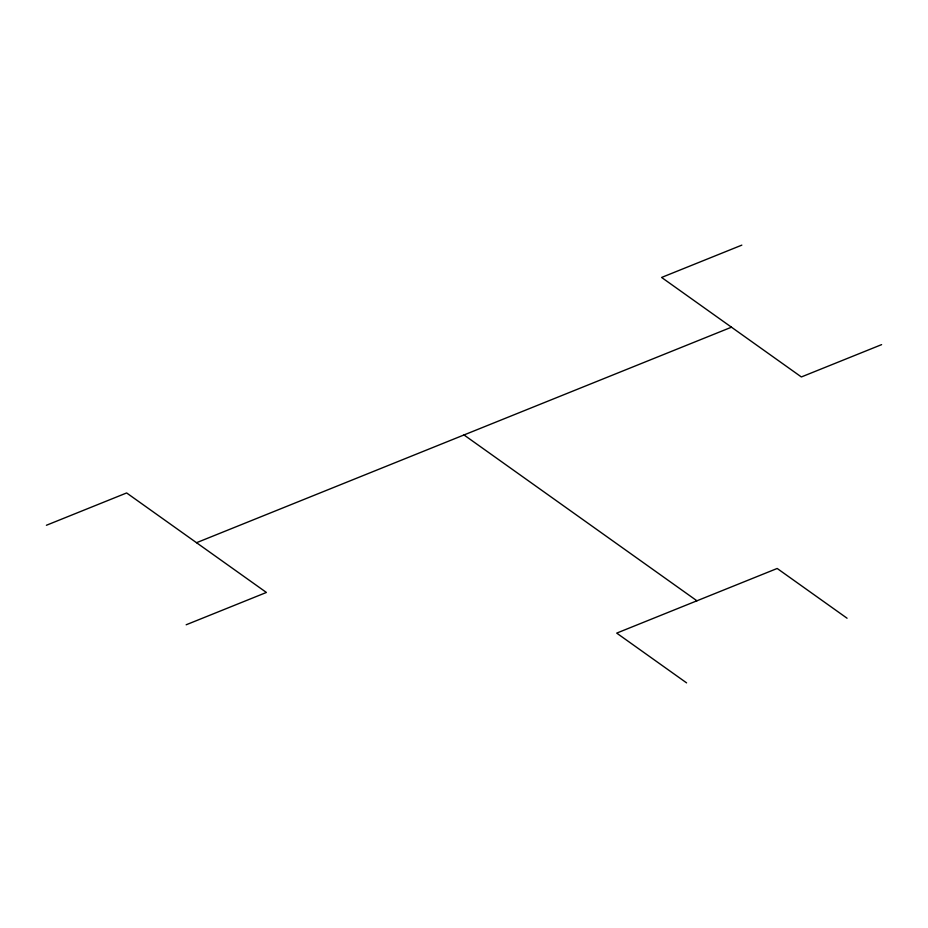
<?xml version="1.0" encoding="UTF-8"?>
<svg xmlns="http://www.w3.org/2000/svg" width="928" height="928" viewBox="0 0 928 928"><rect width="100%" height="100%" fill="white"/><g stroke="black" fill="none" stroke-linecap="round" stroke-linejoin="round"><path stroke-width="1.39" d="M46.4 525.271L126.637 492.954L266.406 592.458L186.168 624.776M741.832 245.131L661.594 277.449L801.363 376.954L881.6 344.636M196.527 542.706L731.473 327.201M847.067 618.222L777.188 568.47L616.702 633.116L686.581 682.869M464 434.954L696.94 600.799"/></g></svg>
